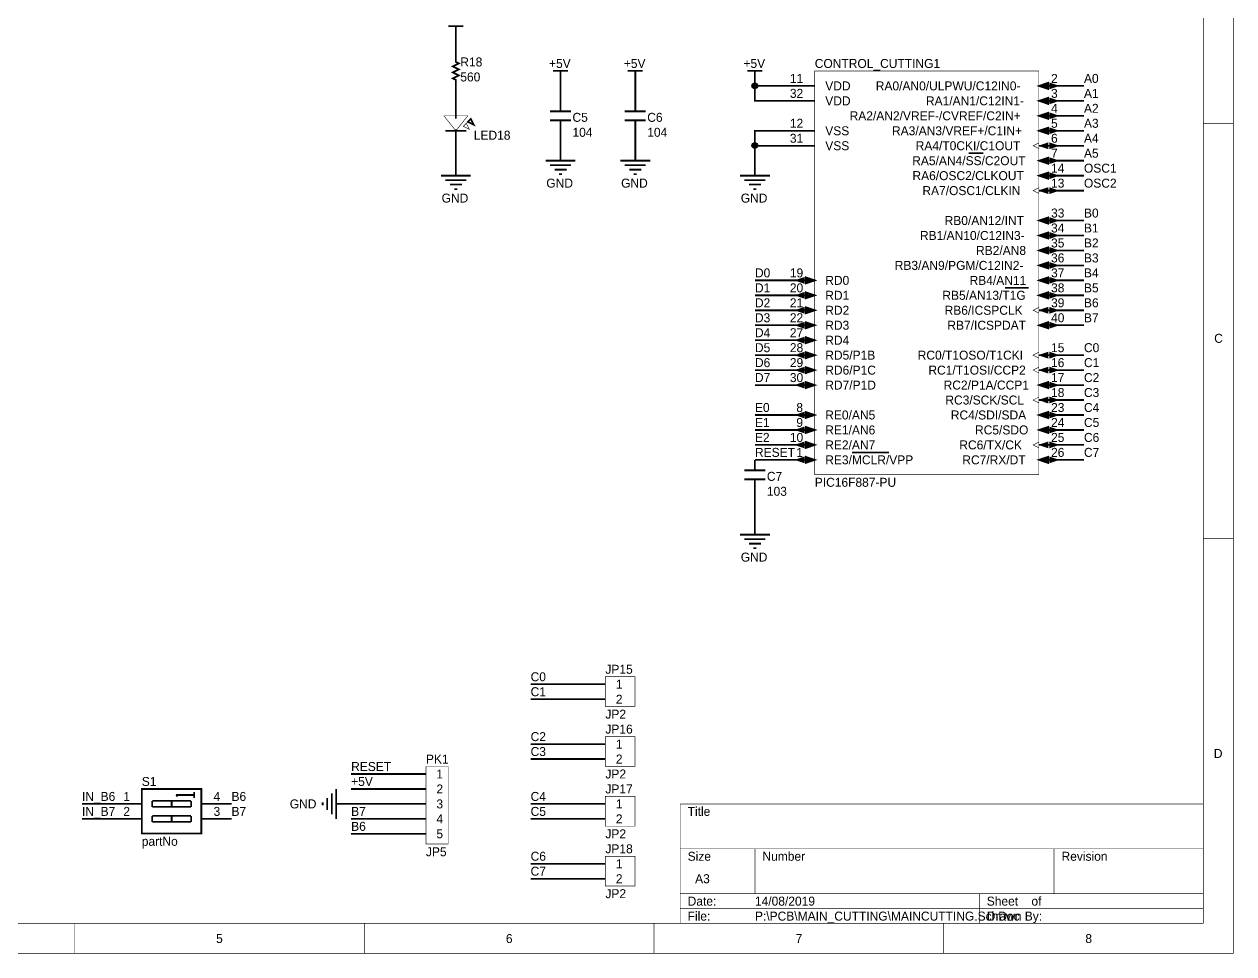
# Model space of a CAD drawing. Header units: millimetres. Extents: x 0 to 394, y 0 to 282.
# Drawn here: x 188.3 to 393.7, y 0 to 157.8 of the extents above; entities that cross this region are included whole.
import ezdxf

# ---------------------------------------------------------------- set-up
doc = ezdxf.new("R2010")
doc.units = ezdxf.units.MM
doc.layers.add('Sheet', color=255, linetype='Continuous')

msp = doc.modelspace()

# ---------------------------------------------------------------- linework, layer by layer
at = {"layer": 'Sheet'}
for points, const_width in [([(0, 281.94), (393.66, 281.94), (393.66, 0.04), (0, 0.04), (0, 281.94)], 0.0991), ([(5.08, 276.86), (388.58, 276.86), (388.58, 5.12), (5.08, 5.12), (5.08, 276.86)], 0.0991), ([(260.35, 157.48), (262.89, 157.48)], 0.3), ([(261.62, 154.94), (261.62, 157.48)], 0.3), ([(261.62, 152.4), (261.62, 154.94)], 0.3), ([(261.62, 152.4), (261.62, 151.38), (262.13, 151.13), (261.11, 150.62), (262.13, 150.11), (261.11, 149.61), (262.13, 149.1), (261.11, 148.59), (261.62, 148.34), (261.62, 147.32)], 0.3), ([(278.13, 149.86), (280.67, 149.86)], 0.3), ([(279.4, 147.32), (279.4, 149.86)], 0.3), ([(290.83, 149.86), (293.37, 149.86)], 0.3), ([(292.1, 147.32), (292.1, 149.86)], 0.3), ([(311.15, 149.86), (313.69, 149.86)], 0.3), ([(312.42, 147.32), (312.42, 149.86)], 0.3), ([(322.58, 149.86), (360.64, 149.86), (360.64, 81.32), (322.58, 81.32), (322.58, 149.86)], 0.0991), ([(261.62, 147.32), (261.62, 144.78)], 0.3), ([(279.4, 147.32), (279.4, 144.78)], 0.3), ([(292.1, 144.78), (292.1, 147.32)], 0.3), ([(317.5, 144.78), (312.42, 144.78), (312.42, 147.32), (317.5, 147.32)], 0.3), ([(322.58, 147.32), (317.5, 147.32)], 0.3), ([(360.68, 147.32), (365.76, 147.32)], 0.3), ([(365.76, 147.32), (368.3, 147.32)], 0.3), ([(261.62, 142.24), (261.62, 144.78)], 0.3), ([(279.4, 143), (279.4, 144.78)], 0.3), ([(292.1, 143), (292.1, 144.78)], 0.3), ([(322.58, 144.78), (317.5, 144.78)], 0.3), ([(360.68, 144.78), (365.76, 144.78)], 0.3), ([(368.3, 144.78), (365.76, 144.78)], 0.3), ([(261.62, 141.73), (261.62, 142.49)], 0.3), ([(277.62, 143), (281.18, 143)], 0.3), ([(290.32, 143), (293.88, 143)], 0.3), ([(360.68, 142.24), (365.76, 142.24)], 0.3), ([(365.76, 142.24), (368.3, 142.24)], 0.3), ([(259.84, 139.7), (263.4, 139.7)], 0.3), ([(261.62, 139.45), (261.62, 139.95)], 0.3), ([(261.62, 139.7), (261.62, 137.16)], 0.3), ([(277.62, 141.48), (281.18, 141.48)], 0.3), ([(279.4, 141.48), (279.4, 139.7)], 0.3), ([(279.4, 139.7), (279.4, 137.16)], 0.3), ([(290.32, 141.48), (293.88, 141.48)], 0.3), ([(292.1, 141.48), (292.1, 139.7)], 0.3), ([(292.1, 137.16), (292.1, 139.7)], 0.3), ([(317.5, 137.16), (312.42, 137.16), (312.42, 139.7), (317.5, 139.7)], 0.3), ([(322.58, 139.7), (317.5, 139.7)], 0.3), ([(360.68, 139.7), (365.76, 139.7)], 0.3), ([(368.3, 139.7), (365.76, 139.7)], 0.3), ([(388.62, 140.97), (393.7, 140.97)], 0.0991), ([(360.68, 137.67), (359.66, 137.16), (360.68, 136.65)], 0.0991), ([(261.62, 137.16), (261.62, 134.62)], 0.3), ([(279.4, 137.16), (279.4, 134.62)], 0.3), ([(292.1, 137.16), (292.1, 134.62)], 0.3), ([(312.42, 134.62), (312.42, 137.16)], 0.3), ([(322.58, 137.16), (317.5, 137.16)], 0.3), ([(349.97, 135.89), (348.74, 135.89)], 0.3), ([(351.19, 135.89), (349.97, 135.89)], 0.3), ([(360.68, 137.16), (365.76, 137.16)], 0.3), ([(365.76, 137.16), (368.3, 137.16)], 0.3), ([(261.62, 134.62), (261.62, 132.08)], 0.3), ([(276.86, 134.62), (281.94, 134.62)], 0.3), ([(277.62, 133.86), (281.18, 133.86)], 0.3), ([(289.56, 134.62), (294.64, 134.62)], 0.3), ([(290.32, 133.86), (293.88, 133.86)], 0.3), ([(312.42, 134.62), (312.42, 132.08)], 0.3), ([(360.68, 134.62), (365.76, 134.62)], 0.3), ([(368.3, 134.62), (365.76, 134.62)], 0.3), ([(259.08, 132.08), (264.16, 132.08)], 0.3), ([(278.38, 133.1), (280.42, 133.1)], 0.3), ([(279.15, 132.33), (279.65, 132.33)], 0.3), ([(291.08, 133.1), (293.12, 133.1)], 0.3), ([(291.85, 132.33), (292.35, 132.33)], 0.3), ([(309.88, 132.08), (314.96, 132.08)], 0.3), ([(360.68, 132.08), (365.76, 132.08)], 0.3), ([(365.76, 132.08), (368.3, 132.08)], 0.3), ([(259.84, 131.32), (263.4, 131.32)], 0.3), ([(260.6, 130.56), (262.64, 130.56)], 0.3), ([(261.37, 129.79), (261.87, 129.79)], 0.3), ([(310.64, 131.32), (314.2, 131.32)], 0.3), ([(311.4, 130.56), (313.44, 130.56)], 0.3), ([(312.17, 129.79), (312.67, 129.79)], 0.3), ([(360.68, 130.05), (359.66, 129.54), (360.68, 129.03)], 0.0991), ([(360.68, 129.54), (365.76, 129.54)], 0.3), ([(368.3, 129.54), (365.76, 129.54)], 0.3), ([(360.68, 124.46), (365.76, 124.46)], 0.3), ([(365.76, 124.46), (368.3, 124.46)], 0.3), ([(360.68, 121.92), (365.76, 121.92)], 0.3), ([(368.3, 121.92), (365.76, 121.92)], 0.3), ([(360.68, 119.38), (365.76, 119.38)], 0.3), ([(365.76, 119.38), (368.3, 119.38)], 0.3), ([(360.68, 116.84), (365.76, 116.84)], 0.3), ([(368.3, 116.84), (365.76, 116.84)], 0.3), ([(312.42, 114.3), (317.5, 114.3)], 0.3), ([(322.58, 114.3), (317.5, 114.3)], 0.3), ([(356.19, 113.03), (354.88, 113.03)], 0.3), ([(357.29, 113.03), (356.19, 113.03)], 0.3), ([(358.9, 113.03), (357.29, 113.03)], 0.3), ([(360.68, 114.3), (365.76, 114.3)], 0.3), ([(365.76, 114.3), (368.3, 114.3)], 0.3), ([(317.5, 111.76), (312.42, 111.76)], 0.3), ([(322.58, 111.76), (317.5, 111.76)], 0.3), ([(360.68, 111.76), (365.76, 111.76)], 0.3), ([(365.76, 111.76), (368.3, 111.76)], 0.3), ([(312.42, 109.22), (317.5, 109.22)], 0.3), ([(322.58, 109.22), (317.5, 109.22)], 0.3), ([(360.68, 109.73), (359.66, 109.22), (360.68, 108.71)], 0.0991), ([(360.68, 109.22), (365.76, 109.22)], 0.3), ([(368.3, 109.22), (365.76, 109.22)], 0.3), ([(317.5, 106.68), (312.42, 106.68)], 0.3), ([(322.58, 106.68), (317.5, 106.68)], 0.3), ([(360.68, 106.68), (365.76, 106.68)], 0.3), ([(365.76, 106.68), (368.3, 106.68)], 0.3), ([(312.42, 104.14), (317.5, 104.14)], 0.3), ([(322.58, 104.14), (317.5, 104.14)], 0.3), ([(317.5, 101.6), (312.42, 101.6)], 0.3), ([(322.58, 101.6), (317.5, 101.6)], 0.3), ([(360.68, 102.11), (359.66, 101.6), (360.68, 101.09)], 0.0991), ([(360.68, 101.6), (365.76, 101.6)], 0.3), ([(365.76, 101.6), (368.3, 101.6)], 0.3), ([(312.42, 99.06), (317.5, 99.06)], 0.3), ([(322.58, 99.06), (317.5, 99.06)], 0.3), ([(360.68, 99.57), (359.66, 99.06), (360.68, 98.55)], 0.0991), ([(360.68, 99.06), (365.76, 99.06)], 0.3), ([(368.3, 99.06), (365.76, 99.06)], 0.3), ([(317.5, 96.52), (312.42, 96.52)], 0.3), ([(322.58, 96.52), (317.5, 96.52)], 0.3), ([(360.68, 96.52), (365.76, 96.52)], 0.3), ([(365.76, 96.52), (368.3, 96.52)], 0.3), ([(360.68, 94.49), (359.66, 93.98), (360.68, 93.47)], 0.0991), ([(360.68, 93.98), (365.76, 93.98)], 0.3), ([(368.3, 93.98), (365.76, 93.98)], 0.3), ([(317.5, 91.44), (312.42, 91.44)], 0.3), ([(322.58, 91.44), (317.5, 91.44)], 0.3), ([(360.68, 91.44), (365.76, 91.44)], 0.3), ([(365.76, 91.44), (368.3, 91.44)], 0.3), ([(312.42, 88.9), (317.5, 88.9)], 0.3), ([(322.58, 88.9), (317.5, 88.9)], 0.3), ([(360.68, 88.9), (365.76, 88.9)], 0.3), ([(365.76, 88.9), (368.3, 88.9)], 0.3), ([(317.5, 86.36), (312.42, 86.36)], 0.3), ([(322.58, 86.36), (317.5, 86.36)], 0.3), ([(360.68, 86.87), (359.66, 86.36), (360.68, 85.85)], 0.0991), ([(360.68, 86.36), (365.76, 86.36)], 0.3), ([(368.3, 86.36), (365.76, 86.36)], 0.3), ([(330.84, 85.09), (328.89, 85.09)], 0.3), ([(332.32, 85.09), (330.84, 85.09)], 0.3), ([(333.67, 85.09), (332.32, 85.09)], 0.3), ([(335.16, 85.09), (333.67, 85.09)], 0.3), ([(310.64, 82.04), (314.2, 82.04)], 0.3), ([(317.5, 83.82), (312.42, 83.82)], 0.3), ([(312.42, 82.04), (312.42, 83.82)], 0.3), ([(322.58, 83.82), (317.5, 83.82)], 0.3), ([(360.68, 83.82), (365.76, 83.82)], 0.3), ([(365.76, 83.82), (368.3, 83.82)], 0.3), ([(310.64, 80.52), (314.2, 80.52)], 0.3), ([(312.42, 80.52), (312.42, 78.74)], 0.3), ([(312.42, 78.74), (312.42, 73.66)], 0.3), ([(312.42, 73.66), (312.42, 71.12)], 0.3), ([(309.88, 71.12), (314.96, 71.12)], 0.3), ([(310.64, 70.36), (314.2, 70.36)], 0.3), ([(388.62, 70.48), (393.7, 70.48)], 0.0991), ([(311.4, 69.6), (313.44, 69.6)], 0.3), ([(312.17, 68.83), (312.67, 68.83)], 0.3), ([(284.48, 45.72), (274.32, 45.72)], 0.3), ([(287.02, 45.72), (284.48, 45.72)], 0.3), ([(287.02, 46.99), (292.06, 46.99), (292.06, 41.95), (287.02, 41.95), (287.02, 46.99)], 0.0991), ([(274.32, 43.18), (284.48, 43.18)], 0.3), ([(287.02, 43.18), (284.48, 43.18)], 0.3), ([(284.48, 35.56), (274.32, 35.56)], 0.3), ([(287.02, 35.56), (284.48, 35.56)], 0.3), ([(287.02, 36.83), (292.06, 36.83), (292.06, 31.79), (287.02, 31.79), (287.02, 36.83)], 0.0991), ([(274.32, 33.02), (284.48, 33.02)], 0.3), ([(287.02, 33.02), (284.48, 33.02)], 0.3), ([(256.54, 31.75), (260.31, 31.75), (260.31, 18.58), (256.54, 18.58), (256.54, 31.75)], 0.0991), ([(243.84, 30.48), (254, 30.48)], 0.3), ([(256.54, 30.48), (254, 30.48)], 0.3), ([(208.28, 27.94), (218.4, 27.94), (218.4, 20.36), (208.28, 20.36), (208.28, 27.94)], 0.3), ([(214.38, 26.67), (214.12, 26.92)], 0.3), ([(214.12, 26.92), (217.17, 26.92)], 0.3), ([(217.17, 27.43), (217.17, 26.42)], 0.3), ([(240.54, 27.18), (240.54, 23.62)], 0.3), ([(241.3, 27.94), (241.3, 22.86)], 0.3), ([(243.84, 27.94), (254, 27.94)], 0.3), ([(256.54, 27.94), (254, 27.94)], 0.3), ([(287.02, 26.67), (292.06, 26.67), (292.06, 21.63), (287.02, 21.63), (287.02, 26.67)], 0.0991), ([(198.12, 25.4), (203.2, 25.4)], 0.3), ([(208.28, 25.4), (203.2, 25.4)], 0.3), ([(210.06, 25.91), (216.66, 25.91)], 0.3), ([(210.06, 24.89), (210.06, 25.91)], 0.3), ([(216.66, 24.89), (210.06, 24.89)], 0.3), ([(213.36, 25.91), (213.36, 24.89)], 0.3), ([(216.66, 25.91), (216.66, 24.89)], 0.3), ([(218.44, 25.4), (223.52, 25.4)], 0.3), ([(239.01, 25.65), (239.01, 25.15)], 0.3), ([(239.78, 26.42), (239.78, 24.38)], 0.3), ([(243.84, 25.4), (241.3, 25.4)], 0.3), ([(254, 25.4), (243.84, 25.4)], 0.3), ([(256.54, 25.4), (254, 25.4)], 0.3), ([(284.48, 25.4), (274.32, 25.4)], 0.3), ([(287.02, 25.4), (284.48, 25.4)], 0.3), ([(299.72, 25.4), (388.62, 25.4)], 0.0991), ([(299.72, 5.08), (299.72, 25.4)], 0.0991), ([(203.2, 22.86), (198.12, 22.86)], 0.3), ([(208.28, 22.86), (203.2, 22.86)], 0.3), ([(210.06, 23.37), (216.66, 23.37)], 0.3), ([(210.06, 22.35), (210.06, 23.37)], 0.3), ([(213.36, 23.37), (213.36, 22.35)], 0.3), ([(216.66, 23.37), (216.66, 22.35)], 0.3), ([(218.44, 22.86), (223.52, 22.86)], 0.3), ([(254, 22.86), (243.84, 22.86)], 0.3), ([(256.54, 22.86), (254, 22.86)], 0.3), ([(274.32, 22.86), (284.48, 22.86)], 0.3), ([(287.02, 22.86), (284.48, 22.86)], 0.3), ([(216.66, 22.35), (210.06, 22.35)], 0.3), ([(243.84, 20.32), (254, 20.32)], 0.3), ([(256.54, 20.32), (254, 20.32)], 0.3), ([(287.02, 16.51), (292.06, 16.51), (292.06, 11.47), (287.02, 11.47), (287.02, 16.51)], 0.0991), ([(299.72, 17.78), (388.62, 17.78)], 0.0991), ([(312.42, 10.16), (312.42, 17.78)], 0.0991), ([(363.22, 10.16), (363.22, 17.78)], 0.0991), ([(284.48, 15.24), (274.32, 15.24)], 0.3), ([(287.02, 15.24), (284.48, 15.24)], 0.3), ([(274.32, 12.7), (284.48, 12.7)], 0.3), ([(287.02, 12.7), (284.48, 12.7)], 0.3), ([(299.72, 10.16), (388.62, 10.16)], 0.0991), ([(350.52, 5.08), (350.52, 10.16)], 0.0991), ([(299.72, 7.62), (388.62, 7.62)], 0.0991), ([(196.85, 5.08), (196.85, 0)], 0.0991), ([(246.06, 5.08), (246.06, 0)], 0.0991), ([(295.27, 5.08), (295.27, 0)], 0.0991), ([(344.49, 5.08), (344.49, 0)], 0.0991)]:
    msp.add_lwpolyline(points, dxfattribs=dict(at, const_width=const_width))
for points, const_width in [([(362.2, 146.81), (360.68, 147.32), (362.2, 147.83), (362.2, 146.81)], 0.3), ([(362.2, 147.83), (360.68, 147.32), (362.2, 146.81), (362.2, 147.83)], 0.0991), ([(363.98, 147.32), (362.46, 146.81), (362.46, 147.83), (363.98, 147.32)], 0.0991), ([(362.46, 147.83), (362.46, 146.81), (363.98, 147.32), (362.46, 147.83)], 0.0991), ([(362.2, 144.27), (360.68, 144.78), (362.2, 145.29), (362.2, 144.27)], 0.3), ([(362.2, 145.29), (360.68, 144.78), (362.2, 144.27), (362.2, 145.29)], 0.0991), ([(363.98, 144.78), (362.46, 144.27), (362.46, 145.29), (363.98, 144.78)], 0.0991), ([(362.46, 145.29), (362.46, 144.27), (363.98, 144.78), (362.46, 145.29)], 0.0991), ([(261.62, 139.7), (259.59, 142.24), (263.65, 142.24), (261.62, 139.7)], 0.0991), ([(259.59, 142.24), (263.65, 142.24), (261.62, 139.7), (259.59, 142.24)], 0.0991), ([(264.67, 140.72), (263.65, 141.22), (264.16, 141.73), (264.67, 140.72)], 0.3), ([(263.65, 141.22), (264.16, 141.73), (264.67, 140.72), (263.65, 141.22)], 0.0991), ([(362.2, 141.73), (360.68, 142.24), (362.2, 142.75), (362.2, 141.73)], 0.3), ([(362.2, 142.75), (360.68, 142.24), (362.2, 141.73), (362.2, 142.75)], 0.0991), ([(363.98, 142.24), (362.46, 141.73), (362.46, 142.75), (363.98, 142.24)], 0.0991), ([(362.46, 142.75), (362.46, 141.73), (363.98, 142.24), (362.46, 142.75)], 0.0991), ([(263.91, 139.95), (262.89, 140.46), (263.4, 140.97), (263.91, 139.95)], 0.0991), ([(262.89, 140.46), (263.4, 140.97), (263.91, 139.95), (262.89, 140.46)], 0.0991), ([(362.2, 139.19), (360.68, 139.7), (362.2, 140.21), (362.2, 139.19)], 0.3), ([(362.2, 140.21), (360.68, 139.7), (362.2, 139.19), (362.2, 140.21)], 0.0991), ([(363.98, 139.7), (362.46, 139.19), (362.46, 140.21), (363.98, 139.7)], 0.0991), ([(362.46, 140.21), (362.46, 139.19), (363.98, 139.7), (362.46, 140.21)], 0.0991), ([(362.2, 136.65), (360.68, 137.16), (362.2, 137.67), (362.2, 136.65)], 0.0991), ([(362.2, 137.67), (360.68, 137.16), (362.2, 136.65), (362.2, 137.67)], 0.0991), ([(363.98, 137.16), (362.46, 136.65), (362.46, 137.67), (363.98, 137.16)], 0.0991), ([(362.46, 137.67), (362.46, 136.65), (363.98, 137.16), (362.46, 137.67)], 0.0991), ([(362.2, 134.11), (360.68, 134.62), (362.2, 135.13), (362.2, 134.11)], 0.3), ([(362.2, 135.13), (360.68, 134.62), (362.2, 134.11), (362.2, 135.13)], 0.0991), ([(363.98, 134.62), (362.46, 134.11), (362.46, 135.13), (363.98, 134.62)], 0.0991), ([(362.46, 135.13), (362.46, 134.11), (363.98, 134.62), (362.46, 135.13)], 0.0991), ([(362.2, 131.57), (360.68, 132.08), (362.2, 132.59), (362.2, 131.57)], 0.3), ([(362.2, 132.59), (360.68, 132.08), (362.2, 131.57), (362.2, 132.59)], 0.0991), ([(363.98, 132.08), (362.46, 131.57), (362.46, 132.59), (363.98, 132.08)], 0.0991), ([(362.46, 132.59), (362.46, 131.57), (363.98, 132.08), (362.46, 132.59)], 0.0991), ([(362.2, 129.03), (360.68, 129.54), (362.2, 130.05), (362.2, 129.03)], 0.0991), ([(362.2, 130.05), (360.68, 129.54), (362.2, 129.03), (362.2, 130.05)], 0.0991), ([(363.98, 129.54), (362.46, 129.03), (362.46, 130.05), (363.98, 129.54)], 0.0991), ([(362.46, 130.05), (362.46, 129.03), (363.98, 129.54), (362.46, 130.05)], 0.0991), ([(362.2, 123.95), (360.68, 124.46), (362.2, 124.97), (362.2, 123.95)], 0.3), ([(362.2, 124.97), (360.68, 124.46), (362.2, 123.95), (362.2, 124.97)], 0.0991), ([(363.98, 124.46), (362.46, 123.95), (362.46, 124.97), (363.98, 124.46)], 0.0991), ([(362.46, 124.97), (362.46, 123.95), (363.98, 124.46), (362.46, 124.97)], 0.0991), ([(362.2, 121.41), (360.68, 121.92), (362.2, 122.43), (362.2, 121.41)], 0.3), ([(362.2, 122.43), (360.68, 121.92), (362.2, 121.41), (362.2, 122.43)], 0.0991), ([(363.98, 121.92), (362.46, 121.41), (362.46, 122.43), (363.98, 121.92)], 0.0991), ([(362.46, 122.43), (362.46, 121.41), (363.98, 121.92), (362.46, 122.43)], 0.0991), ([(362.2, 118.87), (360.68, 119.38), (362.2, 119.89), (362.2, 118.87)], 0.3), ([(362.2, 119.89), (360.68, 119.38), (362.2, 118.87), (362.2, 119.89)], 0.0991), ([(363.98, 119.38), (362.46, 118.87), (362.46, 119.89), (363.98, 119.38)], 0.0991), ([(362.46, 119.89), (362.46, 118.87), (363.98, 119.38), (362.46, 119.89)], 0.0991), ([(362.2, 116.33), (360.68, 116.84), (362.2, 117.35), (362.2, 116.33)], 0.3), ([(362.2, 117.35), (360.68, 116.84), (362.2, 116.33), (362.2, 117.35)], 0.0991), ([(363.98, 116.84), (362.46, 116.33), (362.46, 117.35), (363.98, 116.84)], 0.0991), ([(362.46, 117.35), (362.46, 116.33), (363.98, 116.84), (362.46, 117.35)], 0.0991), ([(320.8, 113.79), (319.28, 114.3), (320.8, 114.81), (320.8, 113.79)], 0.0991), ([(320.8, 114.81), (320.8, 113.79), (319.28, 114.3), (320.8, 114.81)], 0.0991), ([(322.58, 114.3), (321.06, 113.79), (321.06, 114.81), (322.58, 114.3)], 0.3), ([(321.06, 114.81), (322.58, 114.3), (321.06, 113.79), (321.06, 114.81)], 0.0991), ([(362.2, 113.79), (360.68, 114.3), (362.2, 114.81), (362.2, 113.79)], 0.3), ([(362.2, 114.81), (360.68, 114.3), (362.2, 113.79), (362.2, 114.81)], 0.0991), ([(363.98, 114.3), (362.46, 113.79), (362.46, 114.81), (363.98, 114.3)], 0.0991), ([(362.46, 114.81), (362.46, 113.79), (363.98, 114.3), (362.46, 114.81)], 0.0991), ([(320.8, 111.25), (319.28, 111.76), (320.8, 112.27), (320.8, 111.25)], 0.0991), ([(320.8, 112.27), (320.8, 111.25), (319.28, 111.76), (320.8, 112.27)], 0.0991), ([(322.58, 111.76), (321.06, 111.25), (321.06, 112.27), (322.58, 111.76)], 0.3), ([(321.06, 112.27), (322.58, 111.76), (321.06, 111.25), (321.06, 112.27)], 0.0991), ([(362.2, 111.25), (360.68, 111.76), (362.2, 112.27), (362.2, 111.25)], 0.3), ([(362.2, 112.27), (360.68, 111.76), (362.2, 111.25), (362.2, 112.27)], 0.0991), ([(363.98, 111.76), (362.46, 111.25), (362.46, 112.27), (363.98, 111.76)], 0.0991), ([(362.46, 112.27), (362.46, 111.25), (363.98, 111.76), (362.46, 112.27)], 0.0991), ([(320.8, 108.71), (319.28, 109.22), (320.8, 109.73), (320.8, 108.71)], 0.0991), ([(320.8, 109.73), (320.8, 108.71), (319.28, 109.22), (320.8, 109.73)], 0.0991), ([(322.58, 109.22), (321.06, 108.71), (321.06, 109.73), (322.58, 109.22)], 0.3), ([(321.06, 109.73), (322.58, 109.22), (321.06, 108.71), (321.06, 109.73)], 0.0991), ([(362.2, 108.71), (360.68, 109.22), (362.2, 109.73), (362.2, 108.71)], 0.0991), ([(362.2, 109.73), (360.68, 109.22), (362.2, 108.71), (362.2, 109.73)], 0.0991), ([(363.98, 109.22), (362.46, 108.71), (362.46, 109.73), (363.98, 109.22)], 0.0991), ([(362.46, 109.73), (362.46, 108.71), (363.98, 109.22), (362.46, 109.73)], 0.0991), ([(320.8, 106.17), (319.28, 106.68), (320.8, 107.19), (320.8, 106.17)], 0.0991), ([(320.8, 107.19), (320.8, 106.17), (319.28, 106.68), (320.8, 107.19)], 0.0991), ([(322.58, 106.68), (321.06, 106.17), (321.06, 107.19), (322.58, 106.68)], 0.3), ([(321.06, 107.19), (322.58, 106.68), (321.06, 106.17), (321.06, 107.19)], 0.0991), ([(362.2, 106.17), (360.68, 106.68), (362.2, 107.19), (362.2, 106.17)], 0.3), ([(362.2, 107.19), (360.68, 106.68), (362.2, 106.17), (362.2, 107.19)], 0.0991), ([(363.98, 106.68), (362.46, 106.17), (362.46, 107.19), (363.98, 106.68)], 0.0991), ([(362.46, 107.19), (362.46, 106.17), (363.98, 106.68), (362.46, 107.19)], 0.0991), ([(322.58, 104.14), (321.06, 103.63), (321.06, 104.65), (322.58, 104.14)], 0.3), ([(320.8, 103.63), (319.28, 104.14), (320.8, 104.65), (320.8, 103.63)], 0.0991), ([(320.8, 104.65), (320.8, 103.63), (319.28, 104.14), (320.8, 104.65)], 0.0991), ([(321.06, 104.65), (322.58, 104.14), (321.06, 103.63), (321.06, 104.65)], 0.0991), ([(320.8, 101.09), (319.28, 101.6), (320.8, 102.11), (320.8, 101.09)], 0.0991), ([(320.8, 102.11), (320.8, 101.09), (319.28, 101.6), (320.8, 102.11)], 0.0991), ([(322.58, 101.6), (321.06, 101.09), (321.06, 102.11), (322.58, 101.6)], 0.3), ([(321.06, 102.11), (322.58, 101.6), (321.06, 101.09), (321.06, 102.11)], 0.0991), ([(362.2, 101.09), (360.68, 101.6), (362.2, 102.11), (362.2, 101.09)], 0.0991), ([(362.2, 102.11), (360.68, 101.6), (362.2, 101.09), (362.2, 102.11)], 0.0991), ([(363.98, 101.6), (362.46, 101.09), (362.46, 102.11), (363.98, 101.6)], 0.0991), ([(362.46, 102.11), (362.46, 101.09), (363.98, 101.6), (362.46, 102.11)], 0.0991), ([(320.8, 98.55), (319.28, 99.06), (320.8, 99.57), (320.8, 98.55)], 0.0991), ([(320.8, 99.57), (320.8, 98.55), (319.28, 99.06), (320.8, 99.57)], 0.0991), ([(322.58, 99.06), (321.06, 98.55), (321.06, 99.57), (322.58, 99.06)], 0.3), ([(321.06, 99.57), (322.58, 99.06), (321.06, 98.55), (321.06, 99.57)], 0.0991), ([(362.2, 98.55), (360.68, 99.06), (362.2, 99.57), (362.2, 98.55)], 0.0991), ([(362.2, 99.57), (360.68, 99.06), (362.2, 98.55), (362.2, 99.57)], 0.0991), ([(363.98, 99.06), (362.46, 98.55), (362.46, 99.57), (363.98, 99.06)], 0.0991), ([(362.46, 99.57), (362.46, 98.55), (363.98, 99.06), (362.46, 99.57)], 0.0991), ([(320.8, 96.01), (319.28, 96.52), (320.8, 97.03), (320.8, 96.01)], 0.0991), ([(320.8, 97.03), (320.8, 96.01), (319.28, 96.52), (320.8, 97.03)], 0.0991), ([(322.58, 96.52), (321.06, 96.01), (321.06, 97.03), (322.58, 96.52)], 0.3), ([(321.06, 97.03), (322.58, 96.52), (321.06, 96.01), (321.06, 97.03)], 0.0991), ([(362.2, 96.01), (360.68, 96.52), (362.2, 97.03), (362.2, 96.01)], 0.3), ([(362.2, 97.03), (360.68, 96.52), (362.2, 96.01), (362.2, 97.03)], 0.0991), ([(363.98, 96.52), (362.46, 96.01), (362.46, 97.03), (363.98, 96.52)], 0.0991), ([(362.46, 97.03), (362.46, 96.01), (363.98, 96.52), (362.46, 97.03)], 0.0991), ([(362.2, 93.47), (360.68, 93.98), (362.2, 94.49), (362.2, 93.47)], 0.0991), ([(362.2, 94.49), (360.68, 93.98), (362.2, 93.47), (362.2, 94.49)], 0.0991), ([(363.98, 93.98), (362.46, 93.47), (362.46, 94.49), (363.98, 93.98)], 0.0991), ([(362.46, 94.49), (362.46, 93.47), (363.98, 93.98), (362.46, 94.49)], 0.0991), ([(320.8, 90.93), (319.28, 91.44), (320.8, 91.95), (320.8, 90.93)], 0.0991), ([(320.8, 91.95), (320.8, 90.93), (319.28, 91.44), (320.8, 91.95)], 0.0991), ([(322.58, 91.44), (321.06, 90.93), (321.06, 91.95), (322.58, 91.44)], 0.3), ([(321.06, 91.95), (322.58, 91.44), (321.06, 90.93), (321.06, 91.95)], 0.0991), ([(362.2, 90.93), (360.68, 91.44), (362.2, 91.95), (362.2, 90.93)], 0.3), ([(362.2, 91.95), (360.68, 91.44), (362.2, 90.93), (362.2, 91.95)], 0.0991), ([(363.98, 91.44), (362.46, 90.93), (362.46, 91.95), (363.98, 91.44)], 0.0991), ([(362.46, 91.95), (362.46, 90.93), (363.98, 91.44), (362.46, 91.95)], 0.0991), ([(320.8, 88.39), (319.28, 88.9), (320.8, 89.41), (320.8, 88.39)], 0.0991), ([(320.8, 89.41), (320.8, 88.39), (319.28, 88.9), (320.8, 89.41)], 0.0991), ([(322.58, 88.9), (321.06, 88.39), (321.06, 89.41), (322.58, 88.9)], 0.3), ([(321.06, 89.41), (322.58, 88.9), (321.06, 88.39), (321.06, 89.41)], 0.0991), ([(362.2, 88.39), (360.68, 88.9), (362.2, 89.41), (362.2, 88.39)], 0.3), ([(362.2, 89.41), (360.68, 88.9), (362.2, 88.39), (362.2, 89.41)], 0.0991), ([(363.98, 88.9), (362.46, 88.39), (362.46, 89.41), (363.98, 88.9)], 0.0991), ([(362.46, 89.41), (362.46, 88.39), (363.98, 88.9), (362.46, 89.41)], 0.0991), ([(320.8, 85.85), (319.28, 86.36), (320.8, 86.87), (320.8, 85.85)], 0.0991), ([(320.8, 86.87), (320.8, 85.85), (319.28, 86.36), (320.8, 86.87)], 0.0991), ([(322.58, 86.36), (321.06, 85.85), (321.06, 86.87), (322.58, 86.36)], 0.3), ([(321.06, 86.87), (322.58, 86.36), (321.06, 85.85), (321.06, 86.87)], 0.0991), ([(362.2, 85.85), (360.68, 86.36), (362.2, 86.87), (362.2, 85.85)], 0.0991), ([(362.2, 86.87), (360.68, 86.36), (362.2, 85.85), (362.2, 86.87)], 0.0991), ([(363.98, 86.36), (362.46, 85.85), (362.46, 86.87), (363.98, 86.36)], 0.0991), ([(362.46, 86.87), (362.46, 85.85), (363.98, 86.36), (362.46, 86.87)], 0.0991), ([(320.8, 83.31), (319.28, 83.82), (320.8, 84.33), (320.8, 83.31)], 0.0991), ([(320.8, 84.33), (320.8, 83.31), (319.28, 83.82), (320.8, 84.33)], 0.0991), ([(322.58, 83.82), (321.06, 83.31), (321.06, 84.33), (322.58, 83.82)], 0.3), ([(321.06, 84.33), (322.58, 83.82), (321.06, 83.31), (321.06, 84.33)], 0.0991), ([(362.2, 83.31), (360.68, 83.82), (362.2, 84.33), (362.2, 83.31)], 0.3), ([(362.2, 84.33), (360.68, 83.82), (362.2, 83.31), (362.2, 84.33)], 0.0991), ([(363.98, 83.82), (362.46, 83.31), (362.46, 84.33), (363.98, 83.82)], 0.0991), ([(362.46, 84.33), (362.46, 83.31), (363.98, 83.82), (362.46, 84.33)], 0.0991)]:
    msp.add_lwpolyline(points, close=True, dxfattribs=dict(at, const_width=const_width))
at = {"layer": 'Sheet', "const_width": 0.508}
for points in [[(312.17, 147.32, 1), (312.67, 147.32, 1)], [(312.17, 137.16, 1), (312.67, 137.16, 1)]]:
    msp.add_lwpolyline(points, format="xyb", close=True, dxfattribs=at)
at = {"layer": 'Sheet'}
for centre in [(312.4, 147.34), (312.4, 147.34), (312.4, 147.34), (312.4, 147.34), (312.4, 137.18), (312.4, 137.18), (312.4, 137.18), (312.4, 137.18)]:
    msp.add_ellipse(centre, major_axis=(0.487, 0), ratio=0.999979, dxfattribs=at)
for points in [[(362.25, 147.9), (360.52, 147.32), (362.25, 146.74)], [(362.41, 146.74), (364.14, 147.32), (362.41, 147.9)], [(362.25, 145.36), (360.52, 144.78), (362.25, 144.2)], [(362.41, 144.2), (364.14, 144.78), (362.41, 145.36)], [(362.25, 142.82), (360.52, 142.24), (362.25, 141.66)], [(362.41, 141.66), (364.14, 142.24), (362.41, 142.82)], [(362.25, 140.28), (360.52, 139.7), (362.25, 139.12)], [(362.41, 139.12), (364.14, 139.7), (362.41, 140.28)], [(362.25, 137.74), (360.52, 137.16), (362.25, 136.58)], [(362.41, 136.58), (364.14, 137.16), (362.41, 137.74)], [(362.25, 135.2), (360.52, 134.62), (362.25, 134.04)], [(362.41, 134.04), (364.14, 134.62), (362.41, 135.2)], [(362.25, 132.66), (360.52, 132.08), (362.25, 131.5)], [(362.41, 131.5), (364.14, 132.08), (362.41, 132.66)], [(362.25, 130.12), (360.52, 129.54), (362.25, 128.96)], [(362.41, 128.96), (364.14, 129.54), (362.41, 130.12)], [(362.25, 125.04), (360.52, 124.46), (362.25, 123.88)], [(362.41, 123.88), (364.14, 124.46), (362.41, 125.04)], [(362.25, 122.5), (360.52, 121.92), (362.25, 121.34)], [(362.41, 121.34), (364.14, 121.92), (362.41, 122.5)], [(362.25, 119.96), (360.52, 119.38), (362.25, 118.8)], [(362.41, 118.8), (364.14, 119.38), (362.41, 119.96)], [(362.25, 117.42), (360.52, 116.84), (362.25, 116.26)], [(362.41, 116.26), (364.14, 116.84), (362.41, 117.42)], [(320.85, 114.88), (319.12, 114.3), (320.85, 113.72)], [(321.01, 113.72), (322.74, 114.3), (321.01, 114.88)], [(362.25, 114.88), (360.52, 114.3), (362.25, 113.72)], [(362.41, 113.72), (364.14, 114.3), (362.41, 114.88)], [(320.85, 112.34), (319.12, 111.76), (320.85, 111.18)], [(321.01, 111.18), (322.74, 111.76), (321.01, 112.34)], [(362.25, 112.34), (360.52, 111.76), (362.25, 111.18)], [(362.41, 111.18), (364.14, 111.76), (362.41, 112.34)], [(320.85, 109.8), (319.12, 109.22), (320.85, 108.64)], [(321.01, 108.64), (322.74, 109.22), (321.01, 109.8)], [(362.25, 109.8), (360.52, 109.22), (362.25, 108.64)], [(362.41, 108.64), (364.14, 109.22), (362.41, 109.8)], [(320.85, 107.26), (319.12, 106.68), (320.85, 106.1)], [(321.01, 106.1), (322.74, 106.68), (321.01, 107.26)], [(362.25, 107.26), (360.52, 106.68), (362.25, 106.1)], [(362.41, 106.1), (364.14, 106.68), (362.41, 107.26)], [(320.85, 104.72), (319.12, 104.14), (320.85, 103.56)], [(321.01, 103.56), (322.74, 104.14), (321.01, 104.72)], [(320.85, 102.18), (319.12, 101.6), (320.85, 101.02)], [(321.01, 101.02), (322.74, 101.6), (321.01, 102.18)], [(362.25, 102.18), (360.52, 101.6), (362.25, 101.02)], [(362.41, 101.02), (364.14, 101.6), (362.41, 102.18)], [(320.85, 99.64), (319.12, 99.06), (320.85, 98.48)], [(321.01, 98.48), (322.74, 99.06), (321.01, 99.64)], [(362.25, 99.64), (360.52, 99.06), (362.25, 98.48)], [(362.41, 98.48), (364.14, 99.06), (362.41, 99.64)], [(320.85, 97.1), (319.12, 96.52), (320.85, 95.94)], [(321.01, 95.94), (322.74, 96.52), (321.01, 97.1)], [(362.25, 97.1), (360.52, 96.52), (362.25, 95.94)], [(362.41, 95.94), (364.14, 96.52), (362.41, 97.1)], [(362.25, 94.56), (360.52, 93.98), (362.25, 93.4)], [(362.41, 93.4), (364.14, 93.98), (362.41, 94.56)], [(320.85, 92.02), (319.12, 91.44), (320.85, 90.86)], [(321.01, 90.86), (322.74, 91.44), (321.01, 92.02)], [(362.25, 92.02), (360.52, 91.44), (362.25, 90.86)], [(362.41, 90.86), (364.14, 91.44), (362.41, 92.02)], [(320.85, 89.48), (319.12, 88.9), (320.85, 88.32)], [(321.01, 88.32), (322.74, 88.9), (321.01, 89.48)], [(362.25, 89.48), (360.52, 88.9), (362.25, 88.32)], [(362.41, 88.32), (364.14, 88.9), (362.41, 89.48)], [(320.85, 86.94), (319.12, 86.36), (320.85, 85.78)], [(321.01, 85.78), (322.74, 86.36), (321.01, 86.94)], [(362.25, 86.94), (360.52, 86.36), (362.25, 85.78)], [(362.41, 85.78), (364.14, 86.36), (362.41, 86.94)], [(320.85, 84.4), (319.12, 83.82), (320.85, 83.24)], [(321.01, 83.24), (322.74, 83.82), (321.01, 84.4)], [(362.25, 84.4), (360.52, 83.82), (362.25, 83.24)], [(362.41, 83.24), (364.14, 83.82), (362.41, 84.4)]]:
    msp.add_solid(points, dxfattribs=at)

# ---------------------------------------------------------------- texts
for s, height, p in [('R18', 1.524, (262.38, 150.62)), ('+5V', 1.524, (277.45, 150.37)), ('+5V', 1.524, (290.15, 150.37)), ('+5V', 1.524, (310.47, 150.37)), ('CONTROL_CUTTING1', 1.524, (322.58, 150.37)), ('560', 1.524, (262.38, 148.08)), ('11', 1.524, (318.35, 147.83)), ('VDD', 1.524, (324.36, 146.56)), ('RA0/AN0/ULPWU/C12IN0-', 1.524, (332.94, 146.56)), ('2', 1.52, (362.71, 147.83)), ('A0', 1.524, (368.3, 147.83)), ('32', 1.524, (318.35, 145.29)), ('3', 1.52, (362.71, 145.29)), ('A1', 1.524, (368.3, 145.29)), ('VDD', 1.524, (324.36, 144.02)), ('RA1/AN1/C12IN1-', 1.524, (341.46, 144.02)), ('4', 1.52, (362.71, 142.75)), ('A2', 1.524, (368.3, 142.75)), ('C5', 1.524, (281.43, 141.22)), ('C6', 1.524, (294.13, 141.22)), ('12', 1.524, (318.35, 140.21)), ('RA2/AN2/VREF-/CVREF/C2IN+', 1.524, (328.5, 141.48)), ('A3', 1.524, (368.3, 140.21)), ('LED18', 1.524, (264.67, 138.18)), ('104', 1.524, (281.43, 138.68)), ('104', 1.524, (294.13, 138.68)), ('VSS', 1.524, (324.36, 138.94)), ('RA3/AN3/VREF+/C1IN+', 1.524, (335.7, 138.94)), ('5', 1.52, (362.71, 140.21)), ('31', 1.524, (318.35, 137.67)), ('VSS', 1.524, (324.36, 136.4)), ('RA4/T0CKI/C1OUT', 1.524, (339.72, 136.4)), ('6', 1.52, (362.71, 137.67)), ('A4', 1.524, (368.3, 137.67)), ('7', 1.52, (362.71, 135.13)), ('A5', 1.524, (368.3, 135.13)), ('RA5/AN4/SS/C2OUT', 1.524, (339.13, 133.86)), ('14', 1.524, (362.71, 132.59)), ('OSC1', 1.524, (368.3, 132.59)), ('GND', 1.524, (276.99, 130.05)), ('GND', 1.524, (289.69, 130.05)), ('RA6/OSC2/CLKOUT', 1.524, (339.17, 131.32)), ('13', 1.524, (362.71, 130.05)), ('OSC2', 1.524, (368.3, 130.05)), ('RA7/OSC1/CLKIN', 1.524, (340.86, 128.78)), ('GND', 1.524, (259.21, 127.51)), ('GND', 1.524, (310.01, 127.51)), ('33', 1.524, (362.71, 124.97)), ('B0', 1.524, (368.3, 124.97)), ('RB0/AN12/INT', 1.524, (344.63, 123.7)), ('34', 1.524, (362.71, 122.43)), ('B1', 1.524, (368.3, 122.43)), ('RB1/AN10/C12IN3-', 1.524, (340.44, 121.16)), ('35', 1.524, (362.71, 119.89)), ('B2', 1.524, (368.3, 119.89)), ('RB2/AN8', 1.524, (349.97, 118.62)), ('RB3/AN9/PGM/C12IN2-', 1.524, (336.16, 116.08)), ('36', 1.524, (362.71, 117.35)), ('B3', 1.524, (368.3, 117.35)), ('D0', 1.524, (312.42, 114.81)), ('19', 1.524, (318.35, 114.81)), ('RD0', 1.524, (324.36, 113.54)), ('RB4/AN11', 1.524, (348.87, 113.54)), ('37', 1.524, (362.71, 114.81)), ('B4', 1.524, (368.3, 114.81)), ('D1', 1.524, (312.42, 112.27)), ('20', 1.524, (318.35, 112.27)), ('38', 1.524, (362.71, 112.27)), ('B5', 1.524, (368.3, 112.27)), ('D2', 1.524, (312.42, 109.73)), ('21', 1.524, (318.35, 109.73)), ('RD1', 1.524, (324.36, 111)), ('RB5/AN13/T1G', 1.524, (344.25, 111)), ('39', 1.524, (362.71, 109.73)), ('B6', 1.524, (368.3, 109.73)), ('RD2', 1.524, (324.36, 108.46)), ('RB6/ICSPCLK', 1.524, (344.63, 108.46)), ('D3', 1.524, (312.42, 107.19)), ('22', 1.524, (318.35, 107.19)), ('RD3', 1.524, (324.36, 105.92)), ('RB7/ICSPDAT', 1.524, (345.1, 105.92)), ('40', 1.524, (362.71, 107.19)), ('B7', 1.524, (368.3, 107.19)), ('D4', 1.524, (312.42, 104.65)), ('27', 1.524, (318.35, 104.65)), ('RD4', 1.524, (324.36, 103.38)), ('C', 1.52, (390.42, 103.7)), ('D5', 1.524, (312.42, 102.11)), ('28', 1.524, (318.35, 102.11)), ('15', 1.524, (362.71, 102.11)), ('C0', 1.524, (368.3, 102.11)), ('D6', 1.524, (312.42, 99.57)), ('29', 1.524, (318.35, 99.57)), ('RD5/P1B', 1.524, (324.36, 100.84)), ('RC0/T1OSO/T1CKI', 1.524, (340.06, 100.84)), ('16', 1.524, (362.71, 99.57)), ('C1', 1.524, (368.3, 99.57)), ('RD6/P1C', 1.524, (324.36, 98.3)), ('RC1/T1OSI/CCP2', 1.524, (341.88, 98.3)), ('D7', 1.524, (312.42, 97.03)), ('30', 1.524, (318.35, 97.03)), ('RD7/P1D', 1.524, (324.36, 95.76)), ('RC2/P1A/CCP1', 1.524, (344.46, 95.76)), ('17', 1.524, (362.71, 97.03)), ('C2', 1.524, (368.3, 97.03)), ('RC3/SCK/SCL', 1.524, (344.76, 93.22)), ('18', 1.524, (362.71, 94.49)), ('C3', 1.524, (368.3, 94.49)), ('E0', 1.524, (312.42, 91.95)), ('8', 1.52, (319.45, 91.95)), ('23', 1.524, (362.71, 91.95)), ('C4', 1.524, (368.3, 91.95)), ('E1', 1.524, (312.42, 89.41)), ('9', 1.52, (319.45, 89.41)), ('RE0/AN5', 1.524, (324.36, 90.68)), ('RC4/SDI/SDA', 1.524, (345.69, 90.68)), ('24', 1.524, (362.71, 89.41)), ('C5', 1.524, (368.3, 89.41)), ('E2', 1.524, (312.42, 86.87)), ('10', 1.524, (318.35, 86.87)), ('RE1/AN6', 1.524, (324.36, 88.14)), ('RC5/SDO', 1.524, (349.8, 88.14)), ('25', 1.524, (362.71, 86.87)), ('C6', 1.524, (368.3, 86.87)), ('RE2/AN7', 1.524, (324.36, 85.6)), ('RC6/TX/CK', 1.524, (347.13, 85.6)), ('RESET', 1.524, (312.42, 84.33)), ('1', 1.52, (319.45, 84.33)), ('RE3/MCLR/VPP', 1.524, (324.36, 83.06)), ('RC7/RX/DT', 1.524, (347.64, 83.06)), ('26', 1.524, (362.71, 84.33)), ('C7', 1.524, (368.3, 84.33)), ('C7', 1.524, (314.45, 80.26)), ('PIC16F887-PU', 1.524, (322.58, 79.25)), ('103', 1.524, (314.45, 77.72)), ('GND', 1.524, (310.01, 66.55)), ('C0', 1.524, (274.32, 46.23)), ('JP15', 1.524, (287.02, 47.5)), ('C1', 1.524, (274.32, 43.69)), ('1', 1.52, (288.8, 44.96)), ('2', 1.52, (288.8, 42.42)), ('JP2', 1.524, (287.02, 39.88)), ('C2', 1.524, (274.32, 36.07)), ('JP16', 1.524, (287.02, 37.34)), ('C3', 1.524, (274.32, 33.53)), ('1', 1.52, (288.8, 34.8)), ('PK1', 1.524, (256.54, 32.26)), ('2', 1.52, (288.8, 32.26)), ('D', 1.52, (390.36, 33.21)), ('RESET', 1.524, (243.84, 30.99)), ('1', 1.52, (258.32, 29.72)), ('JP2', 1.524, (287.02, 29.72)), ('S1', 1.524, (208.28, 28.45)), ('+5V', 1.524, (243.84, 28.45)), ('IN_B6', 1.524, (198.12, 25.91)), ('1', 1.52, (205.15, 25.91)), ('4', 1.52, (220.47, 25.91)), ('B6', 1.524, (223.52, 25.91)), ('2', 1.52, (258.32, 27.18)), ('C4', 1.524, (274.32, 25.91)), ('JP17', 1.524, (287.02, 27.18)), ('IN_B7', 1.524, (198.12, 23.37)), ('2', 1.52, (205.15, 23.37)), ('3', 1.52, (220.47, 23.37)), ('B7', 1.524, (223.52, 23.37)), ('GND', 1.524, (233.42, 24.64)), ('B7', 1.524, (243.84, 23.37)), ('3', 1.52, (258.32, 24.64)), ('C5', 1.524, (274.32, 23.37)), ('1', 1.52, (288.8, 24.64)), ('Title', 1.524, (300.99, 23.37)), ('4', 1.52, (258.32, 22.1)), ('2', 1.52, (288.8, 22.1)), ('B6', 1.524, (243.84, 20.83)), ('5', 1.52, (258.32, 19.56)), ('JP2', 1.524, (287.02, 19.56)), ('partNo', 1.524, (208.28, 18.29)), ('JP18', 1.524, (287.02, 17.02)), ('JP5', 1.524, (256.54, 16.51)), ('C6', 1.524, (274.32, 15.75)), ('Size', 1.524, (300.99, 15.75)), ('Number', 1.524, (313.69, 15.75)), ('Revision', 1.524, (364.49, 15.75)), ('C7', 1.524, (274.32, 13.21)), ('1', 1.52, (288.8, 14.48)), ('2', 1.52, (288.8, 11.94)), ('A3', 1.524, (302.26, 11.94)), ('JP2', 1.524, (287.02, 9.4)), ('Date:', 1.524, (300.99, 8.13)), ('14/08/2019', 1.524, (312.42, 8.13)), ('Sheet    of', 1.524, (351.79, 8.13)), ('File:', 1.524, (300.99, 5.59)), ('P:\\PCB\\MAIN_CUTTING\\MAINCUTTING.SchDoc', 1.524, (312.42, 5.59)), ('Drawn By:', 1.524, (351.79, 5.59)), ('5', 1.52, (220.91, 1.78)), ('6', 1.52, (270.12, 1.78)), ('7', 1.52, (319.33, 1.78)), ('8', 1.52, (368.54, 1.78))]:
    msp.add_text(s, height=height, dxfattribs=at).set_placement(p)

doc.saveas('drawing.dxf')
